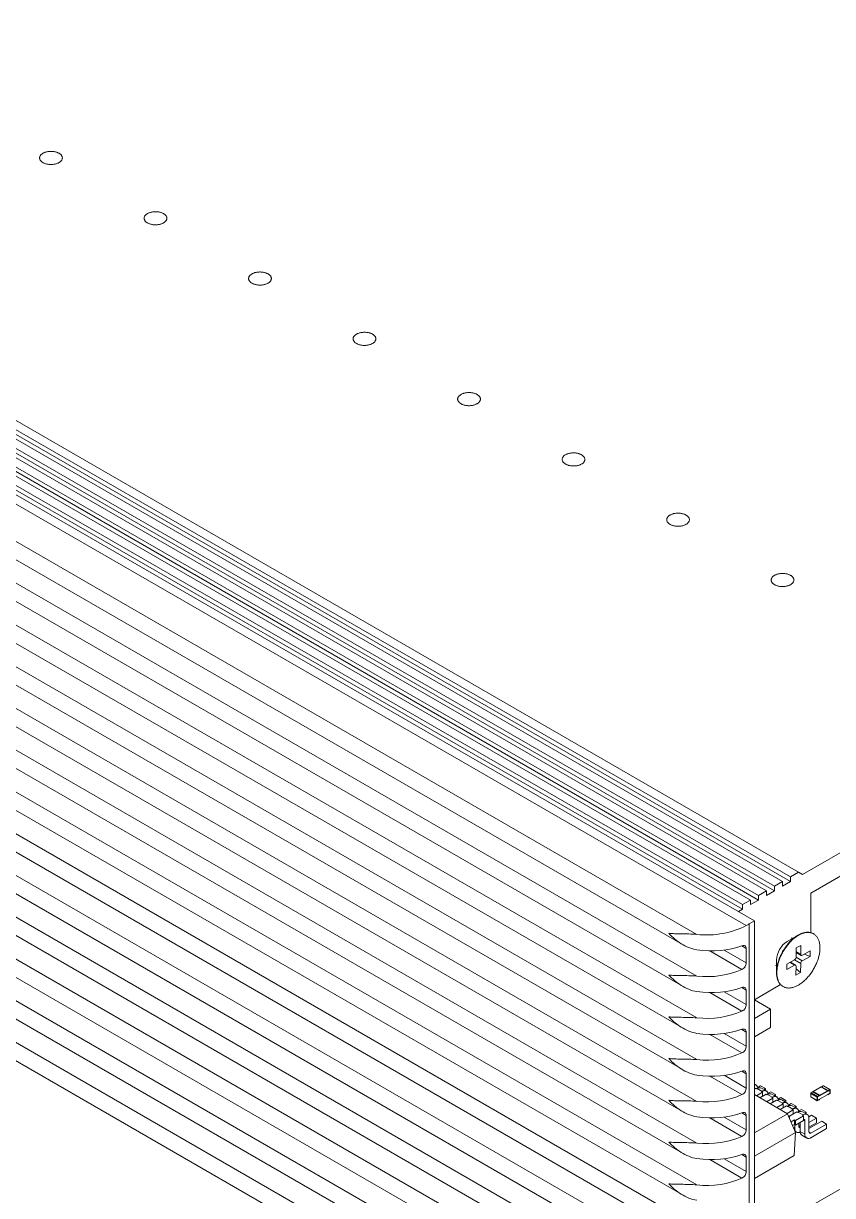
# Model space of a CAD drawing. Header units: millimetres. Extents: x 15 to 405, y 6 to 293.
# Drawn here: x 81.16 to 104.89, y 58.75 to 93.14 of the extents above; entities that cross this region are included whole.
import ezdxf

# ---------------------------------------------------------------- set-up
doc = ezdxf.new("R2010")
doc.units = ezdxf.units.MM

msp = doc.modelspace()

# ---------------------------------------------------------------- linework, layer by layer
at = {"color": 7, "linetype": 'Continuous', "lineweight": 18}
for p, q in [((103.42, 67.969), (60.287, 92.869)), ((103.656, 68.105), (60.523, 93.005)), ((103.656, 67.969), (60.523, 92.869)), ((103.892, 68.241), (60.758, 93.141)), ((102.949, 67.697), (59.815, 92.597)), ((103.185, 67.833), (60.051, 92.733)), ((103.185, 67.697), (60.051, 92.597)), ((102.357, 66.678), (58.05, 92.255)), ((102.595, 66.812), (58.283, 92.393)), ((102.242, 67.289), (59.108, 92.189)), ((102.478, 67.425), (59.344, 92.325)), ((102.713, 67.561), (59.58, 92.461)), ((102.713, 67.425), (59.58, 92.325)), ((102.242, 67.152), (59.108, 92.053)), ((100.907, 66.416), (57.677, 91.373)), ((57.821, 90.753), (100.503, 66.113)), ((100.907, 65.191), (57.677, 90.148)), ((57.821, 89.528), (100.503, 64.888)), ((100.907, 63.966), (57.677, 88.923)), ((57.821, 88.303), (100.503, 63.663)), ((100.907, 62.742), (57.677, 87.698)), ((57.821, 87.078), (100.503, 62.439)), ((100.907, 61.517), (57.677, 86.473)), ((57.821, 85.853), (100.503, 61.214)), ((100.907, 60.292), (57.677, 85.249)), ((57.821, 84.629), (100.503, 59.989)), ((104.01, 68.173), (132.53, 84.637)), ((100.907, 59.067), (57.677, 84.024)), ((104.245, 67.629), (132.294, 83.821)), ((57.821, 83.404), (100.503, 58.764)), ((100.907, 57.842), (57.677, 82.799)), ((57.821, 82.179), (100.503, 57.539)), ((100.907, 56.618), (57.677, 81.574)), ((57.821, 80.954), (100.503, 56.315)), ((100.907, 55.393), (57.677, 80.349)), ((57.821, 79.729), (100.503, 55.09)), ((100.907, 54.168), (57.677, 79.124)), ((57.821, 78.505), (100.503, 53.865)), ((100.907, 52.943), (57.677, 77.9)), ((57.821, 77.28), (100.503, 52.64)), ((100.907, 51.718), (57.677, 76.675)), ((57.821, 76.055), (100.503, 51.415)), ((103.892, 68.241), (103.656, 68.105)), ((103.656, 67.969), (103.656, 68.105)), ((103.892, 68.241), (104.01, 68.173)), ((103.42, 67.969), (103.185, 67.833)), ((103.185, 67.697), (103.185, 67.833)), ((103.42, 67.969), (103.42, 67.833)), ((103.42, 67.833), (103.656, 67.969)), ((102.478, 67.425), (102.242, 67.289)), ((102.478, 67.425), (102.478, 67.289)), ((102.478, 67.289), (102.713, 67.425)), ((102.949, 67.697), (102.713, 67.561)), ((102.713, 67.425), (102.713, 67.561)), ((102.949, 67.697), (102.949, 67.561)), ((102.949, 67.561), (103.185, 67.697)), ((104.245, 67.629), (104.245, 66.47)), ((102.124, 67.084), (102.242, 67.152)), ((102.242, 67.152), (102.242, 67.289)), ((102.595, 66.812), (102.439, 66.722)), ((102.439, 51.48), (102.439, 66.722)), ((102.595, 51.57), (102.595, 66.812)), ((103.875, 66.394), (103.556, 66.21)), ((104.332, 66.433), (104.322, 66.439)), ((102.357, 66.003), (102.225, 66.079)), ((103.708, 66.298), (103.686, 66.319)), ((103.821, 66.018), (103.958, 66.095)), ((103.958, 66.095), (103.955, 65.832)), ((102.231, 65.39), (101.29, 65.933)), ((101.71, 65.957), (102.357, 65.583)), ((102.357, 65.583), (102.357, 66.003)), ((103.818, 65.75), (104, 65.645)), ((103.819, 65.755), (103.821, 66.018)), ((103.82, 65.91), (103.955, 65.832)), ((103.82, 65.887), (103.969, 65.8)), ((104.226, 65.772), (104, 65.645)), ((104.002, 65.803), (104.228, 65.931)), ((104.064, 65.838), (104.226, 65.772)), ((104.228, 65.931), (104.226, 65.772)), ((103.214, 65.502), (103.244, 65.493)), ((103.244, 65.669), (103.244, 65.3)), ((103.543, 65.387), (103.545, 65.546)), ((103.769, 65.515), (103.543, 65.387)), ((103.545, 65.546), (103.771, 65.673)), ((103.769, 65.515), (103.631, 65.594)), ((103.802, 65.517), (103.65, 65.605)), ((103.952, 65.563), (103.766, 65.671)), ((103.813, 65.223), (103.816, 65.486)), ((103.815, 65.406), (103.95, 65.3)), ((103.952, 65.563), (103.95, 65.3)), ((103.95, 65.3), (103.813, 65.223)), ((102.231, 64.165), (101.29, 64.708)), ((101.71, 64.732), (102.357, 64.358)), ((102.357, 64.778), (102.225, 64.854)), ((102.357, 64.358), (102.357, 64.778)), ((103.363, 64.942), (102.595, 64.499)), ((103.429, 64.891), (103.439, 64.885)), ((103.067, 64.226), (102.595, 64.499)), ((102.595, 63.954), (103.067, 64.226)), ((103.067, 64.226), (103.067, 63.682)), ((102.357, 63.553), (102.225, 63.63)), ((103.067, 63.682), (102.595, 63.41)), ((102.231, 62.94), (101.29, 63.484)), ((101.71, 63.507), (102.357, 63.134)), ((102.357, 63.134), (102.357, 63.553)), ((102.231, 61.715), (101.29, 62.259)), ((101.71, 62.282), (102.357, 61.909)), ((102.357, 62.329), (102.225, 62.405)), ((102.357, 61.909), (102.357, 62.329)), ((102.646, 61.996), (102.595, 62.025)), ((102.639, 61.902), (102.595, 61.877)), ((102.667, 61.886), (102.639, 61.902)), ((102.776, 61.973), (102.693, 61.925)), ((102.917, 61.891), (102.776, 61.973)), ((102.945, 61.823), (102.804, 61.905)), ((104.319, 61.805), (104.555, 61.941)), ((104.744, 61.832), (104.555, 61.941)), ((104.566, 61.947), (104.615, 61.976)), ((104.754, 61.839), (104.566, 61.947)), ((104.804, 61.867), (104.615, 61.976)), ((104.811, 61.868), (104.623, 61.977)), ((103.568, 61.154), (102.595, 61.715)), ((102.837, 61.788), (102.653, 61.682)), ((102.679, 61.892), (102.667, 61.886)), ((102.82, 61.811), (102.679, 61.892)), ((102.938, 61.729), (102.754, 61.623)), ((102.82, 61.811), (102.809, 61.804)), ((102.837, 61.788), (102.809, 61.804)), ((102.837, 61.671), (102.837, 61.788)), ((102.917, 61.891), (102.872, 61.865)), ((102.917, 61.84), (102.917, 61.891)), ((102.966, 61.713), (102.938, 61.729)), ((103.136, 61.615), (102.952, 61.509)), ((102.978, 61.72), (102.966, 61.713)), ((103.12, 61.638), (102.978, 61.72)), ((103.075, 61.8), (102.993, 61.752)), ((103.238, 61.556), (103.054, 61.45)), ((103.216, 61.718), (103.075, 61.8)), ((103.245, 61.65), (103.103, 61.732)), ((103.12, 61.638), (103.108, 61.631)), ((103.136, 61.615), (103.108, 61.631)), ((103.136, 61.498), (103.136, 61.615)), ((103.216, 61.718), (103.172, 61.692)), ((103.216, 61.667), (103.216, 61.718)), ((103.266, 61.54), (103.238, 61.556)), ((103.374, 61.627), (103.292, 61.579)), ((103.516, 61.545), (103.374, 61.627)), ((103.544, 61.478), (103.403, 61.559)), ((104.437, 61.643), (104.249, 61.752)), ((104.249, 61.654), (104.249, 61.752)), ((104.437, 61.545), (104.249, 61.654)), ((104.252, 61.647), (104.44, 61.538)), ((104.259, 61.771), (104.309, 61.799)), ((104.448, 61.662), (104.259, 61.771)), ((104.497, 61.69), (104.309, 61.799)), ((104.505, 61.691), (104.316, 61.8)), ((104.508, 61.696), (104.319, 61.805)), ((104.319, 61.798), (104.319, 61.805)), ((104.437, 61.545), (104.437, 61.643)), ((104.448, 61.662), (104.497, 61.69)), ((104.448, 61.649), (104.508, 61.684)), ((104.448, 61.551), (104.448, 61.649)), ((104.448, 61.551), (104.508, 61.586)), ((104.448, 61.539), (104.497, 61.568)), ((104.508, 61.696), (104.744, 61.832)), ((104.508, 61.684), (104.744, 61.82)), ((104.508, 61.586), (104.744, 61.722)), ((104.508, 61.684), (104.508, 61.696)), ((104.739, 61.72), (104.747, 61.715)), ((104.744, 61.82), (104.804, 61.855)), ((104.744, 61.82), (104.744, 61.832)), ((104.744, 61.722), (104.804, 61.757)), ((104.754, 61.839), (104.804, 61.867)), ((104.754, 61.716), (104.804, 61.745)), ((104.804, 61.757), (104.804, 61.855)), ((104.814, 61.763), (104.814, 61.861)), ((103.436, 61.442), (103.252, 61.336)), ((103.278, 61.547), (103.266, 61.54)), ((103.419, 61.465), (103.278, 61.547)), ((103.537, 61.384), (103.353, 61.277)), ((103.419, 61.465), (103.407, 61.458)), ((103.436, 61.442), (103.407, 61.458)), ((103.436, 61.325), (103.436, 61.442)), ((103.516, 61.545), (103.471, 61.52)), ((103.516, 61.494), (103.516, 61.545)), ((103.565, 61.367), (103.537, 61.384)), ((103.735, 61.269), (103.551, 61.163)), ((103.577, 61.374), (103.565, 61.367)), ((103.718, 61.292), (103.577, 61.374)), ((103.674, 61.454), (103.591, 61.407)), ((103.836, 61.211), (103.601, 61.075)), ((103.815, 61.373), (103.674, 61.454)), ((103.843, 61.305), (103.702, 61.386)), ((103.718, 61.292), (103.707, 61.286)), ((103.735, 61.269), (103.707, 61.286)), ((103.735, 61.152), (103.735, 61.269)), ((103.815, 61.373), (103.77, 61.347)), ((103.815, 61.321), (103.815, 61.373)), ((103.865, 61.194), (103.836, 61.211)), ((103.973, 61.281), (103.891, 61.234)), ((104.114, 61.2), (103.973, 61.281)), ((104.143, 61.132), (104.001, 61.214)), ((102.231, 60.49), (101.29, 61.034)), ((101.71, 61.057), (102.357, 60.684)), ((102.357, 61.104), (102.225, 61.18)), ((102.357, 60.684), (102.357, 61.104)), ((102.595, 60.592), (103.568, 61.154)), ((103.568, 61.154), (103.803, 60.609)), ((103.602, 61.074), (103.629, 61.058)), ((103.629, 61.058), (103.613, 61.049)), ((103.77, 60.977), (103.669, 60.918)), ((103.77, 60.977), (103.799, 60.96)), ((103.77, 60.977), (103.77, 60.841)), ((104.034, 61.096), (103.799, 60.96)), ((103.799, 60.96), (103.799, 60.824)), ((103.799, 60.824), (104.034, 60.96)), ((103.876, 61.201), (103.865, 61.194)), ((104.018, 61.12), (103.876, 61.201)), ((103.895, 60.796), (103.895, 60.88)), ((103.935, 60.903), (103.935, 60.636)), ((104.018, 61.12), (104.006, 61.113)), ((104.034, 61.096), (104.006, 61.113)), ((104.034, 60.96), (104.034, 61.096)), ((104.077, 60.949), (104.034, 60.974)), ((104.114, 61.2), (104.07, 61.174)), ((104.077, 60.949), (104.077, 60.555)), ((104.114, 61.148), (104.114, 61.2)), ((104.272, 61.109), (104.19, 61.061)), ((104.414, 61.027), (104.194, 60.9)), ((104.194, 60.623), (104.194, 61.018)), ((104.572, 60.936), (104.194, 60.718)), ((104.194, 60.764), (104.414, 60.891)), ((104.414, 61.027), (104.272, 61.109)), ((104.414, 60.891), (104.414, 61.027)), ((104.713, 60.854), (104.572, 60.936)), ((102.595, 59.912), (103.803, 60.609)), ((103.716, 60.81), (103.77, 60.841)), ((103.777, 60.728), (103.744, 60.747)), ((103.803, 60.604), (103.756, 59.929)), ((103.799, 60.824), (103.77, 60.841)), ((103.777, 60.837), (103.777, 60.728)), ((103.792, 60.634), (103.829, 60.613)), ((103.803, 60.604), (103.803, 60.609)), ((103.935, 60.773), (103.895, 60.796)), ((104.077, 60.555), (103.935, 60.636)), ((103.987, 60.522), (104.128, 60.44)), ((104.253, 60.589), (104.194, 60.623)), ((104.713, 60.854), (104.253, 60.589)), ((104.253, 60.453), (104.713, 60.718)), ((104.713, 60.718), (104.713, 60.854)), ((102.357, 59.879), (102.225, 59.955)), ((102.357, 59.459), (102.357, 59.879)), ((102.595, 59.259), (103.756, 59.929)), ((102.231, 59.266), (101.29, 59.809)), ((101.71, 59.833), (102.357, 59.459)), ((106.256, 59.602), (104.311, 58.479))]:
    msp.add_line(p, q, dxfattribs=at)
at = {"color": 7, "linetype": 'Continuous', "lineweight": 18, "flags": 128}
for points in [[(82.207, 89.332), (82.192, 89.34), (82.176, 89.347), (82.159, 89.354), (82.142, 89.361), (82.124, 89.367), (82.105, 89.372), (82.086, 89.376), (82.066, 89.38), (82.046, 89.383), (82.026, 89.385), (82.005, 89.387), (81.984, 89.388), (81.964, 89.388), (81.943, 89.387), (81.922, 89.386), (81.902, 89.384), (81.882, 89.381), (81.862, 89.377), (81.843, 89.373), (81.824, 89.368), (81.806, 89.362), (81.788, 89.356), (81.771, 89.349), (81.755, 89.342), (81.739, 89.334), (81.725, 89.325), (81.712, 89.316), (81.699, 89.306), (81.688, 89.296), (81.677, 89.286), (81.668, 89.275), (81.66, 89.264), (81.653, 89.253), (81.648, 89.241), (81.643, 89.23), (81.64, 89.218), (81.639, 89.206), (81.638, 89.194), (81.639, 89.182), (81.641, 89.17), (81.644, 89.158), (81.649, 89.147), (81.655, 89.135), (81.662, 89.124), (81.67, 89.113), (81.68, 89.102), (81.69, 89.092), (81.702, 89.082), (81.715, 89.073), (81.729, 89.064), (81.743, 89.055), (81.759, 89.047), (81.775, 89.04), (81.792, 89.033), (81.81, 89.027), (81.828, 89.022), (81.847, 89.017), (81.867, 89.013), (81.887, 89.009), (81.907, 89.007), (81.928, 89.005), (81.948, 89.003), (81.969, 89.003), (81.99, 89.003), (82.01, 89.004), (82.031, 89.006), (82.051, 89.009), (82.071, 89.012), (82.091, 89.016), (82.11, 89.02), (82.128, 89.026), (82.146, 89.032), (82.164, 89.038), (82.18, 89.045), (82.196, 89.053), (82.211, 89.062), (82.225, 89.07), (82.238, 89.08), (82.25, 89.089), (82.261, 89.1), (82.27, 89.11), (82.279, 89.121), (82.286, 89.132), (82.293, 89.144), (82.297, 89.155), (82.301, 89.167), (82.304, 89.179), (82.305, 89.191), (82.305, 89.203), (82.303, 89.215), (82.3, 89.227), (82.296, 89.238), (82.291, 89.25), (82.285, 89.261), (82.277, 89.273), (82.268, 89.283), (82.258, 89.294), (82.247, 89.304), (82.235, 89.314), (82.221, 89.323), (82.207, 89.332)], [(85.271, 87.563), (85.256, 87.571), (85.24, 87.578), (85.223, 87.586), (85.206, 87.592), (85.188, 87.598), (85.169, 87.603), (85.15, 87.607), (85.13, 87.611), (85.11, 87.614), (85.09, 87.616), (85.069, 87.618), (85.049, 87.619), (85.028, 87.619), (85.007, 87.618), (84.987, 87.617), (84.966, 87.615), (84.946, 87.612), (84.926, 87.608), (84.907, 87.604), (84.888, 87.599), (84.87, 87.593), (84.852, 87.587), (84.835, 87.58), (84.819, 87.573), (84.804, 87.565), (84.789, 87.556), (84.776, 87.547), (84.763, 87.537), (84.752, 87.527), (84.741, 87.517), (84.732, 87.506), (84.724, 87.495), (84.717, 87.484), (84.712, 87.473), (84.708, 87.461), (84.705, 87.449), (84.703, 87.437), (84.702, 87.425), (84.703, 87.413), (84.705, 87.401), (84.709, 87.389), (84.713, 87.378), (84.719, 87.366), (84.726, 87.355), (84.734, 87.344), (84.744, 87.333), (84.755, 87.323), (84.766, 87.313), (84.779, 87.304), (84.793, 87.295), (84.807, 87.286), (84.823, 87.278), (84.839, 87.271), (84.856, 87.264), (84.874, 87.258), (84.893, 87.253), (84.912, 87.248), (84.931, 87.244), (84.951, 87.24), (84.971, 87.238), (84.992, 87.236), (85.012, 87.235), (85.033, 87.234), (85.054, 87.234), (85.074, 87.235), (85.095, 87.237), (85.115, 87.24), (85.135, 87.243), (85.155, 87.247), (85.174, 87.251), (85.192, 87.257), (85.21, 87.263), (85.228, 87.269), (85.244, 87.277), (85.26, 87.284), (85.275, 87.293), (85.289, 87.301), (85.302, 87.311), (85.314, 87.321), (85.325, 87.331), (85.334, 87.341), (85.343, 87.352), (85.35, 87.363), (85.357, 87.375), (85.362, 87.386), (85.365, 87.398), (85.368, 87.41), (85.369, 87.422), (85.369, 87.434), (85.367, 87.446), (85.364, 87.458), (85.36, 87.47), (85.355, 87.481), (85.349, 87.493), (85.341, 87.504), (85.332, 87.514), (85.322, 87.525), (85.311, 87.535), (85.299, 87.545), (85.285, 87.554), (85.271, 87.563)], [(88.335, 85.794), (88.32, 85.802), (88.304, 85.81), (88.288, 85.817), (88.27, 85.823), (88.252, 85.829), (88.233, 85.834), (88.214, 85.838), (88.194, 85.842), (88.174, 85.845), (88.154, 85.848), (88.133, 85.849), (88.113, 85.85), (88.092, 85.85), (88.071, 85.849), (88.051, 85.848), (88.03, 85.846), (88.01, 85.843), (87.99, 85.839), (87.971, 85.835), (87.952, 85.83), (87.934, 85.825), (87.916, 85.818), (87.899, 85.811), (87.883, 85.804), (87.868, 85.796), (87.853, 85.787), (87.84, 85.778), (87.827, 85.769), (87.816, 85.759), (87.806, 85.748), (87.796, 85.738), (87.788, 85.726), (87.782, 85.715), (87.776, 85.704), (87.772, 85.692), (87.769, 85.68), (87.767, 85.668), (87.766, 85.656), (87.767, 85.644), (87.769, 85.632), (87.773, 85.621), (87.777, 85.609), (87.783, 85.597), (87.79, 85.586), (87.799, 85.575), (87.808, 85.565), (87.819, 85.554), (87.83, 85.544), (87.843, 85.535), (87.857, 85.526), (87.871, 85.517), (87.887, 85.51), (87.903, 85.502), (87.92, 85.495), (87.938, 85.489), (87.957, 85.484), (87.976, 85.479), (87.995, 85.475), (88.015, 85.472), (88.035, 85.469), (88.056, 85.467), (88.076, 85.466), (88.097, 85.465), (88.118, 85.466), (88.139, 85.467), (88.159, 85.468), (88.179, 85.471), (88.199, 85.474), (88.219, 85.478), (88.238, 85.483), (88.257, 85.488), (88.275, 85.494), (88.292, 85.5), (88.308, 85.508), (88.324, 85.515), (88.339, 85.524), (88.353, 85.533), (88.366, 85.542), (88.378, 85.552), (88.389, 85.562), (88.399, 85.572), (88.407, 85.583), (88.415, 85.595), (88.421, 85.606), (88.426, 85.618), (88.429, 85.629), (88.432, 85.641), (88.433, 85.653), (88.433, 85.665), (88.431, 85.677), (88.429, 85.689), (88.425, 85.701), (88.419, 85.712), (88.413, 85.724), (88.405, 85.735), (88.396, 85.746), (88.386, 85.756), (88.375, 85.766), (88.363, 85.776), (88.35, 85.785), (88.335, 85.794)], [(91.4, 84.025), (91.384, 84.033), (91.368, 84.041), (91.352, 84.048), (91.334, 84.054), (91.316, 84.06), (91.297, 84.065), (91.278, 84.07), (91.258, 84.073), (91.238, 84.076), (91.218, 84.079), (91.197, 84.08), (91.177, 84.081), (91.156, 84.081), (91.135, 84.081), (91.115, 84.079), (91.094, 84.077), (91.074, 84.074), (91.054, 84.071), (91.035, 84.066), (91.016, 84.061), (90.998, 84.056), (90.98, 84.049), (90.963, 84.043), (90.947, 84.035), (90.932, 84.027), (90.917, 84.018), (90.904, 84.009), (90.891, 84), (90.88, 83.99), (90.87, 83.979), (90.861, 83.969), (90.853, 83.958), (90.846, 83.946), (90.84, 83.935), (90.836, 83.923), (90.833, 83.911), (90.831, 83.899), (90.831, 83.887), (90.831, 83.875), (90.833, 83.863), (90.837, 83.852), (90.841, 83.84), (90.847, 83.828), (90.854, 83.817), (90.863, 83.806), (90.872, 83.796), (90.883, 83.785), (90.894, 83.775), (90.907, 83.766), (90.921, 83.757), (90.936, 83.749), (90.951, 83.741), (90.967, 83.733), (90.985, 83.727), (91.002, 83.72), (91.021, 83.715), (91.04, 83.71), (91.059, 83.706), (91.079, 83.703), (91.099, 83.7), (91.12, 83.698), (91.141, 83.697), (91.161, 83.696), (91.182, 83.697), (91.203, 83.698), (91.223, 83.699), (91.243, 83.702), (91.263, 83.705), (91.283, 83.709), (91.302, 83.714), (91.321, 83.719), (91.339, 83.725), (91.356, 83.732), (91.373, 83.739), (91.388, 83.747), (91.403, 83.755), (91.417, 83.764), (91.43, 83.773), (91.442, 83.783), (91.453, 83.793), (91.463, 83.804), (91.471, 83.814), (91.479, 83.826), (91.485, 83.837), (91.49, 83.849), (91.494, 83.86), (91.496, 83.872), (91.497, 83.884), (91.497, 83.896), (91.495, 83.908), (91.493, 83.92), (91.489, 83.932), (91.483, 83.943), (91.477, 83.955), (91.469, 83.966), (91.46, 83.977), (91.45, 83.987), (91.439, 83.997), (91.427, 84.007), (91.414, 84.016), (91.4, 84.025)], [(94.464, 82.256), (94.449, 82.264), (94.433, 82.272), (94.416, 82.279), (94.398, 82.285), (94.38, 82.291), (94.361, 82.296), (94.342, 82.301), (94.323, 82.304), (94.303, 82.307), (94.282, 82.31), (94.262, 82.311), (94.241, 82.312), (94.22, 82.312), (94.199, 82.312), (94.179, 82.31), (94.159, 82.308), (94.138, 82.305), (94.119, 82.302), (94.099, 82.297), (94.08, 82.292), (94.062, 82.287), (94.044, 82.281), (94.027, 82.274), (94.011, 82.266), (93.996, 82.258), (93.982, 82.249), (93.968, 82.24), (93.956, 82.231), (93.944, 82.221), (93.934, 82.21), (93.925, 82.2), (93.917, 82.189), (93.91, 82.177), (93.904, 82.166), (93.9, 82.154), (93.897, 82.142), (93.895, 82.13), (93.895, 82.118), (93.895, 82.106), (93.898, 82.095), (93.901, 82.083), (93.906, 82.071), (93.911, 82.06), (93.919, 82.048), (93.927, 82.037), (93.936, 82.027), (93.947, 82.016), (93.959, 82.007), (93.971, 81.997), (93.985, 81.988), (94, 81.98), (94.015, 81.972), (94.032, 81.964), (94.049, 81.958), (94.067, 81.952), (94.085, 81.946), (94.104, 81.941), (94.123, 81.937), (94.143, 81.934), (94.164, 81.931), (94.184, 81.929), (94.205, 81.928), (94.225, 81.927), (94.246, 81.928), (94.267, 81.929), (94.287, 81.931), (94.308, 81.933), (94.328, 81.936), (94.347, 81.94), (94.366, 81.945), (94.385, 81.95), (94.403, 81.956), (94.42, 81.963), (94.437, 81.97), (94.452, 81.978), (94.467, 81.986), (94.481, 81.995), (94.494, 82.004), (94.506, 82.014), (94.517, 82.024), (94.527, 82.035), (94.535, 82.046), (94.543, 82.057), (94.549, 82.068), (94.554, 82.08), (94.558, 82.092), (94.56, 82.103), (94.561, 82.115), (94.561, 82.127), (94.56, 82.139), (94.557, 82.151), (94.553, 82.163), (94.548, 82.175), (94.541, 82.186), (94.533, 82.197), (94.525, 82.208), (94.514, 82.218), (94.503, 82.228), (94.491, 82.238), (94.478, 82.247), (94.464, 82.256)], [(97.528, 80.487), (97.513, 80.495), (97.497, 80.503), (97.48, 80.51), (97.462, 80.516), (97.444, 80.522), (97.426, 80.527), (97.406, 80.532), (97.387, 80.536), (97.367, 80.539), (97.346, 80.541), (97.326, 80.542), (97.305, 80.543), (97.284, 80.543), (97.264, 80.543), (97.243, 80.541), (97.223, 80.539), (97.202, 80.536), (97.183, 80.533), (97.163, 80.529), (97.144, 80.524), (97.126, 80.518), (97.109, 80.512), (97.092, 80.505), (97.075, 80.497), (97.06, 80.489), (97.046, 80.481), (97.032, 80.472), (97.02, 80.462), (97.008, 80.452), (96.998, 80.442), (96.989, 80.431), (96.981, 80.42), (96.974, 80.409), (96.968, 80.397), (96.964, 80.385), (96.961, 80.373), (96.959, 80.362), (96.959, 80.35), (96.96, 80.338), (96.962, 80.326), (96.965, 80.314), (96.97, 80.302), (96.976, 80.291), (96.983, 80.279), (96.991, 80.269), (97, 80.258), (97.011, 80.248), (97.023, 80.238), (97.035, 80.228), (97.049, 80.219), (97.064, 80.211), (97.079, 80.203), (97.096, 80.196), (97.113, 80.189), (97.131, 80.183), (97.149, 80.177), (97.168, 80.172), (97.188, 80.168), (97.208, 80.165), (97.228, 80.162), (97.248, 80.16), (97.269, 80.159), (97.29, 80.159), (97.31, 80.159), (97.331, 80.16), (97.351, 80.162), (97.372, 80.164), (97.392, 80.167), (97.411, 80.171), (97.43, 80.176), (97.449, 80.181), (97.467, 80.187), (97.484, 80.194), (97.501, 80.201), (97.517, 80.209), (97.531, 80.217), (97.545, 80.226), (97.558, 80.235), (97.57, 80.245), (97.581, 80.255), (97.591, 80.266), (97.6, 80.277), (97.607, 80.288), (97.613, 80.299), (97.618, 80.311), (97.622, 80.323), (97.624, 80.335), (97.625, 80.347), (97.625, 80.359), (97.624, 80.37), (97.621, 80.382), (97.617, 80.394), (97.612, 80.406), (97.605, 80.417), (97.598, 80.428), (97.589, 80.439), (97.579, 80.449), (97.567, 80.459), (97.555, 80.469), (97.542, 80.478), (97.528, 80.487)], [(100.592, 78.718), (100.577, 78.726), (100.561, 78.734), (100.544, 78.741), (100.527, 78.748), (100.508, 78.753), (100.49, 78.758), (100.471, 78.763), (100.451, 78.767), (100.431, 78.77), (100.41, 78.772), (100.39, 78.774), (100.369, 78.774), (100.348, 78.775), (100.328, 78.774), (100.307, 78.772), (100.287, 78.77), (100.267, 78.767), (100.247, 78.764), (100.227, 78.76), (100.209, 78.755), (100.19, 78.749), (100.173, 78.743), (100.156, 78.736), (100.14, 78.728), (100.124, 78.72), (100.11, 78.712), (100.096, 78.703), (100.084, 78.693), (100.072, 78.683), (100.062, 78.673), (100.053, 78.662), (100.045, 78.651), (100.038, 78.64), (100.033, 78.628), (100.028, 78.616), (100.025, 78.605), (100.023, 78.593), (100.023, 78.581), (100.024, 78.569), (100.026, 78.557), (100.029, 78.545), (100.034, 78.533), (100.04, 78.522), (100.047, 78.511), (100.055, 78.5), (100.065, 78.489), (100.075, 78.479), (100.087, 78.469), (100.1, 78.459), (100.113, 78.45), (100.128, 78.442), (100.144, 78.434), (100.16, 78.427), (100.177, 78.42), (100.195, 78.414), (100.213, 78.408), (100.232, 78.404), (100.252, 78.399), (100.272, 78.396), (100.292, 78.393), (100.312, 78.391), (100.333, 78.39), (100.354, 78.39), (100.374, 78.39), (100.395, 78.391), (100.416, 78.393), (100.436, 78.395), (100.456, 78.399), (100.475, 78.402), (100.494, 78.407), (100.513, 78.412), (100.531, 78.418), (100.548, 78.425), (100.565, 78.432), (100.581, 78.44), (100.596, 78.448), (100.61, 78.457), (100.623, 78.466), (100.634, 78.476), (100.645, 78.486), (100.655, 78.497), (100.664, 78.508), (100.671, 78.519), (100.677, 78.53), (100.682, 78.542), (100.686, 78.554), (100.688, 78.566), (100.689, 78.578), (100.689, 78.59), (100.688, 78.602), (100.685, 78.613), (100.681, 78.625), (100.676, 78.637), (100.669, 78.648), (100.662, 78.659), (100.653, 78.67), (100.643, 78.681), (100.632, 78.691), (100.619, 78.7), (100.606, 78.709), (100.592, 78.718)], [(103.656, 76.949), (103.641, 76.958), (103.625, 76.965), (103.608, 76.972), (103.591, 76.979), (103.573, 76.984), (103.554, 76.99), (103.535, 76.994), (103.515, 76.998), (103.495, 77.001), (103.475, 77.003), (103.454, 77.005), (103.433, 77.006), (103.413, 77.006), (103.392, 77.005), (103.371, 77.004), (103.351, 77.001), (103.331, 76.999), (103.311, 76.995), (103.292, 76.991), (103.273, 76.986), (103.254, 76.98), (103.237, 76.974), (103.22, 76.967), (103.204, 76.959), (103.188, 76.951), (103.174, 76.943), (103.16, 76.934), (103.148, 76.924), (103.137, 76.914), (103.126, 76.904), (103.117, 76.893), (103.109, 76.882), (103.102, 76.871), (103.097, 76.859), (103.092, 76.847), (103.089, 76.836), (103.088, 76.824), (103.087, 76.812), (103.088, 76.8), (103.09, 76.788), (103.093, 76.776), (103.098, 76.764), (103.104, 76.753), (103.111, 76.742), (103.119, 76.731), (103.129, 76.72), (103.139, 76.71), (103.151, 76.7), (103.164, 76.69), (103.177, 76.681), (103.192, 76.673), (103.208, 76.665), (103.224, 76.658), (103.241, 76.651), (103.259, 76.645), (103.277, 76.639), (103.296, 76.635), (103.316, 76.631), (103.336, 76.627), (103.356, 76.624), (103.376, 76.623), (103.397, 76.621), (103.418, 76.621), (103.438, 76.621), (103.459, 76.622), (103.48, 76.624), (103.5, 76.626), (103.52, 76.63), (103.539, 76.634), (103.559, 76.638), (103.577, 76.643), (103.595, 76.649), (103.612, 76.656), (103.629, 76.663), (103.645, 76.671), (103.66, 76.679), (103.674, 76.688), (103.687, 76.698), (103.699, 76.707), (103.709, 76.717), (103.719, 76.728), (103.728, 76.739), (103.735, 76.75), (103.741, 76.762), (103.746, 76.773), (103.75, 76.785), (103.752, 76.797), (103.754, 76.809), (103.753, 76.821), (103.752, 76.833), (103.749, 76.845), (103.745, 76.856), (103.74, 76.868), (103.733, 76.879), (103.726, 76.89), (103.717, 76.901), (103.707, 76.912), (103.696, 76.922), (103.683, 76.931), (103.67, 76.941), (103.656, 76.949)], [(103.429, 64.891), (103.427, 64.892), (103.411, 64.902), (103.395, 64.914), (103.38, 64.926), (103.365, 64.94), (103.352, 64.955), (103.339, 64.97), (103.326, 64.987), (103.315, 65.005), (103.304, 65.023), (103.294, 65.043), (103.285, 65.063), (103.277, 65.084), (103.27, 65.107), (103.264, 65.129), (103.258, 65.153), (103.253, 65.178), (103.25, 65.203), (103.247, 65.228), (103.245, 65.255), (103.244, 65.282), (103.244, 65.309), (103.244, 65.337), (103.246, 65.366), (103.249, 65.395), (103.252, 65.424), (103.256, 65.454), (103.262, 65.484), (103.268, 65.514), (103.275, 65.544), (103.283, 65.575), (103.291, 65.606), (103.301, 65.636), (103.311, 65.667), (103.322, 65.698), (103.334, 65.729), (103.347, 65.76), (103.36, 65.79), (103.375, 65.821), (103.39, 65.851), (103.405, 65.881), (103.421, 65.91), (103.438, 65.94), (103.456, 65.968), (103.474, 65.997), (103.493, 66.025), (103.512, 66.052), (103.532, 66.079), (103.552, 66.105), (103.573, 66.131), (103.594, 66.156), (103.616, 66.18), (103.638, 66.204), (103.66, 66.227), (103.683, 66.249), (103.706, 66.27), (103.729, 66.29), (103.752, 66.309), (103.776, 66.328), (103.8, 66.345), (103.823, 66.362), (103.847, 66.377), (103.871, 66.392), (103.895, 66.405), (103.919, 66.418), (103.943, 66.429), (103.966, 66.439), (103.99, 66.448), (104.013, 66.456), (104.037, 66.463), (104.06, 66.469), (104.082, 66.474), (104.105, 66.477), (104.127, 66.479), (104.149, 66.48), (104.17, 66.48), (104.191, 66.479), (104.211, 66.477), (104.231, 66.473), (104.251, 66.468), (104.27, 66.462), (104.288, 66.455), (104.306, 66.447), (104.322, 66.439)], [(103.254, 65.303), (103.254, 65.276), (103.255, 65.249), (103.257, 65.222), (103.26, 65.197), (103.264, 65.172), (103.268, 65.147), (103.274, 65.124), (103.28, 65.101), (103.288, 65.079), (103.296, 65.057), (103.305, 65.037), (103.315, 65.017), (103.325, 64.999), (103.337, 64.981), (103.349, 64.964), (103.362, 64.949), (103.376, 64.934), (103.39, 64.92), (103.405, 64.908), (103.421, 64.896), (103.438, 64.886), (103.455, 64.877), (103.473, 64.869), (103.491, 64.862), (103.51, 64.856), (103.529, 64.851), (103.549, 64.847), (103.57, 64.845), (103.591, 64.844), (103.612, 64.844), (103.634, 64.845), (103.656, 64.847), (103.678, 64.85), (103.701, 64.855), (103.724, 64.861), (103.747, 64.867), (103.771, 64.875), (103.794, 64.885), (103.818, 64.895), (103.842, 64.906), (103.866, 64.918), (103.89, 64.932), (103.914, 64.946), (103.938, 64.962), (103.961, 64.979), (103.985, 64.996), (104.009, 65.014), (104.032, 65.034), (104.055, 65.054), (104.078, 65.075), (104.101, 65.097), (104.123, 65.12), (104.145, 65.144), (104.166, 65.168), (104.188, 65.193), (104.208, 65.218), (104.229, 65.245), (104.249, 65.272), (104.268, 65.299), (104.287, 65.327), (104.305, 65.355), (104.322, 65.384), (104.339, 65.414), (104.356, 65.443), (104.371, 65.473), (104.386, 65.503), (104.4, 65.534), (104.414, 65.564), (104.427, 65.595), (104.439, 65.626), (104.45, 65.657), (104.46, 65.687), (104.47, 65.718), (104.478, 65.749), (104.486, 65.78), (104.493, 65.81), (104.499, 65.84), (104.504, 65.87), (104.509, 65.9), (104.512, 65.929), (104.515, 65.958), (104.516, 65.987), (104.517, 66.015), (104.517, 66.042), (104.516, 66.069), (104.514, 66.096), (104.511, 66.121), (104.507, 66.146), (104.503, 66.171), (104.497, 66.194), (104.491, 66.217), (104.483, 66.239), (104.475, 66.261), (104.466, 66.281), (104.457, 66.301), (104.446, 66.319), (104.434, 66.337), (104.422, 66.353), (104.409, 66.369), (104.396, 66.384), (104.381, 66.397), (104.366, 66.41), (104.35, 66.421), (104.333, 66.432), (104.316, 66.441), (104.299, 66.449), (104.28, 66.456), (104.261, 66.462), (104.242, 66.467), (104.222, 66.471), (104.201, 66.473), (104.18, 66.474), (104.159, 66.474), (104.137, 66.473), (104.115, 66.471), (104.093, 66.468), (104.07, 66.463), (104.047, 66.457), (104.024, 66.45), (104, 66.442), (103.977, 66.433), (103.953, 66.423), (103.929, 66.412), (103.905, 66.399), (103.881, 66.386), (103.857, 66.371), (103.834, 66.356), (103.81, 66.339), (103.786, 66.322), (103.763, 66.303), (103.739, 66.284), (103.716, 66.264), (103.693, 66.243), (103.671, 66.221), (103.648, 66.198), (103.626, 66.174), (103.605, 66.15), (103.583, 66.125), (103.563, 66.099), (103.542, 66.073), (103.523, 66.046), (103.503, 66.019), (103.484, 65.991), (103.466, 65.963), (103.449, 65.934), (103.432, 65.904), (103.415, 65.875), (103.4, 65.845), (103.385, 65.815), (103.371, 65.784), (103.357, 65.754), (103.344, 65.723), (103.333, 65.692), (103.321, 65.661), (103.311, 65.63), (103.301, 65.6), (103.293, 65.569), (103.285, 65.538), (103.278, 65.508), (103.272, 65.478), (103.267, 65.448), (103.262, 65.418), (103.259, 65.389), (103.256, 65.36), (103.255, 65.331), (103.254, 65.303)], [(102.996, 61.729), (102.995, 61.738), (102.993, 61.752), (102.989, 61.764), (102.985, 61.776), (102.98, 61.787), (102.973, 61.797), (102.966, 61.806), (102.959, 61.814), (102.95, 61.82), (102.941, 61.826), (102.931, 61.83), (102.92, 61.833), (102.909, 61.834), (102.897, 61.835), (102.885, 61.834), (102.872, 61.832), (102.86, 61.828), (102.847, 61.824), (102.834, 61.818), (102.82, 61.811)], [(103.296, 61.556), (103.294, 61.565), (103.292, 61.579), (103.289, 61.592), (103.284, 61.603), (103.279, 61.614), (103.273, 61.624), (103.266, 61.633), (103.258, 61.641), (103.249, 61.648), (103.24, 61.653), (103.23, 61.657), (103.219, 61.66), (103.208, 61.662), (103.196, 61.662), (103.184, 61.661), (103.172, 61.659), (103.159, 61.656), (103.146, 61.651), (103.133, 61.645), (103.12, 61.638)], [(103.595, 61.383), (103.594, 61.392), (103.591, 61.406), (103.588, 61.419), (103.584, 61.431), (103.578, 61.442), (103.572, 61.452), (103.565, 61.46), (103.557, 61.468), (103.549, 61.475), (103.539, 61.48), (103.529, 61.484), (103.519, 61.487), (103.507, 61.489), (103.496, 61.489), (103.484, 61.488), (103.471, 61.486), (103.458, 61.483), (103.445, 61.478), (103.432, 61.472), (103.419, 61.465)], [(103.894, 61.211), (103.893, 61.22), (103.891, 61.233), (103.887, 61.246), (103.883, 61.258), (103.878, 61.269), (103.871, 61.279), (103.864, 61.288), (103.857, 61.295), (103.848, 61.302), (103.839, 61.307), (103.829, 61.311), (103.818, 61.314), (103.807, 61.316), (103.795, 61.316), (103.783, 61.316), (103.77, 61.313), (103.758, 61.31), (103.745, 61.305), (103.732, 61.299), (103.718, 61.292)], [(104.034, 60.99), (104.04, 60.991), (104.047, 60.991), (104.054, 60.99), (104.059, 60.988), (104.064, 60.984), (104.069, 60.979), (104.072, 60.973), (104.075, 60.966), (104.076, 60.958), (104.077, 60.949)], [(103.777, 60.728), (103.778, 60.713), (103.779, 60.698), (103.782, 60.685), (103.785, 60.672), (103.79, 60.66), (103.795, 60.649), (103.801, 60.639), (103.808, 60.63), (103.816, 60.623), (103.824, 60.616), (103.834, 60.611), (103.844, 60.606), (103.854, 60.604), (103.866, 60.602), (103.877, 60.601), (103.889, 60.602), (103.902, 60.605), (103.915, 60.608), (103.928, 60.613), (103.936, 60.616)], [(103.935, 60.754), (103.932, 60.754), (103.925, 60.754), (103.918, 60.755), (103.912, 60.757), (103.907, 60.761), (103.903, 60.766), (103.9, 60.772), (103.897, 60.779), (103.896, 60.787), (103.895, 60.796)]]:
    msp.add_lwpolyline(points, dxfattribs=at)
at = {"color": 7, "linetype": 'Continuous', "lineweight": 18}
for centre, radius, start, end in [((101.614, 68.152), 1.651, 296.7402, 299.9706), ((103.919, 65.64), 0.676, 122.5022, 177.5032), ((103.717, 65.76), 0.102, 302.095, 357.0932), ((103.984, 65.827), 0.0292, 169.9977, 307.557), ((103.787, 65.491), 0.0292, 349.9977, 127.557), ((104.054, 65.558), 0.102, 122.095, 177.0932), ((102.596, 61.907), 0.101, 357.0252, 90.5443), ((102.752, 61.789), 0.127, 66.0318, 125.2787), ((104.577, 61.929), 0.0216, 121.9547, 151.1444), ((104.62, 61.97), 0.00754, 65.686, 125.6182), ((102.846, 61.646), 0.0369, 75.2459, 104.7926), ((103.052, 61.616), 0.127, 66.0318, 125.2787), ((103.351, 61.443), 0.127, 66.0318, 125.2787), ((104.272, 61.751), 0.0231, 122.6055, 177.3945), ((104.256, 61.653), 0.00755, 174.3796, 234.302), ((104.313, 61.793), 0.00754, 65.686, 125.6182), ((104.46, 61.642), 0.0231, 122.6055, 177.3945), ((104.502, 61.685), 0.00655, 350.786, 129.2033), ((104.485, 61.587), 0.0231, 302.6055, 357.3945), ((104.767, 61.819), 0.0231, 122.6055, 177.3945), ((104.75, 61.721), 0.00655, 170.786, 309.2033), ((104.808, 61.862), 0.00655, 350.786, 129.2033), ((104.791, 61.764), 0.0231, 302.6055, 357.3945), ((103.146, 61.473), 0.0369, 75.2459, 104.7926), ((103.445, 61.3), 0.0369, 75.2459, 104.7926), ((103.65, 61.27), 0.127, 66.0318, 125.2787), ((103.95, 61.098), 0.127, 66.0318, 125.2787), ((104.444, 61.544), 0.00655, 170.786, 309.2033), ((103.744, 61.127), 0.0369, 75.2459, 104.7926), ((104.087, 61.035), 0.109, 350.9946, 128.9947), ((104.057, 60.623), 0.123, 173.6038, 235.084), ((104.185, 60.538), 0.109, 170.9946, 308.9947), ((104.23, 60.617), 0.0364, 170.786, 309.2033)]:
    msp.add_arc(centre, radius, start, end, dxfattribs=at)
for centre, major_axis, ratio, start_param, end_param in [((101.26, 67.406), (1.666, 0.066), 0.601897, 4.475084, 5.406696), ((101.26, 66.854), (1.666, -0.06), 0.551575, 4.518876, 5.354171), ((101.26, 66.181), (1.666, 0.066), 0.601897, 4.475084, 5.310379), ((101.26, 65.629), (1.666, -0.06), 0.551575, 4.518876, 5.354171), ((101.26, 64.957), (1.666, 0.066), 0.601897, 4.475084, 5.310379), ((101.26, 64.404), (1.666, -0.06), 0.551575, 4.518876, 5.354171), ((101.26, 63.732), (1.666, 0.066), 0.601897, 4.475084, 5.310379), ((101.26, 63.18), (1.666, -0.06), 0.551575, 4.518876, 5.354171), ((101.26, 62.507), (1.666, 0.066), 0.601897, 4.475084, 5.310379), ((101.26, 61.955), (1.666, -0.06), 0.551575, 4.518876, 5.354171), ((101.26, 61.282), (1.666, 0.066), 0.601897, 4.475084, 5.310379), ((101.26, 60.73), (1.666, -0.06), 0.551575, 4.518876, 5.354171), ((101.26, 60.057), (1.666, 0.066), 0.601897, 4.475084, 5.310379)]:
    msp.add_ellipse(centre, major_axis=major_axis, ratio=ratio, start_param=start_param, end_param=end_param, dxfattribs=at)
for points, knots in [([(100.907, 65.964), (100.825, 65.976), (100.746, 65.999), (100.594, 66.061), (100.521, 66.1), (100.383, 66.187), (100.318, 66.235), (100.195, 66.337), (100.136, 66.393), (100.082, 66.45)], [0, 0, 0, 0, 0.25, 0.25, 0.5, 0.5, 0.75, 0.75, 1, 1, 1, 1]), ([(100.907, 66.416), (100.825, 66.425), (100.746, 66.428), (100.594, 66.432), (100.521, 66.433), (100.383, 66.435), (100.318, 66.436), (100.195, 66.44), (100.136, 66.444), (100.082, 66.45)], [0, 0, 0, 0, 0.25, 0.25, 0.5, 0.5, 0.75, 0.75, 1, 1, 1, 1]), ([(102.231, 66.082), (102.266, 66.094), (102.299, 66.094), (102.344, 66.066), (102.357, 66.038), (102.357, 66.003)], [0, 0, 0, 0, 0.5, 0.5, 1, 1, 1, 1]), ([(102.357, 65.583), (102.357, 65.548), (102.344, 65.507), (102.299, 65.436), (102.266, 65.406), (102.231, 65.39)], [0, 0, 0, 0, 0.5, 0.5, 1, 1, 1, 1]), ([(100.907, 64.739), (100.825, 64.751), (100.746, 64.774), (100.594, 64.837), (100.521, 64.875), (100.383, 64.962), (100.318, 65.01), (100.195, 65.112), (100.136, 65.168), (100.082, 65.225)], [0, 0, 0, 0, 0.25, 0.25, 0.5, 0.5, 0.75, 0.75, 1, 1, 1, 1]), ([(100.907, 65.191), (100.825, 65.2), (100.746, 65.203), (100.594, 65.208), (100.521, 65.208), (100.383, 65.21), (100.318, 65.211), (100.195, 65.216), (100.136, 65.219), (100.082, 65.225)], [0, 0, 0, 0, 0.25, 0.25, 0.5, 0.5, 0.75, 0.75, 1, 1, 1, 1]), ([(102.231, 64.857), (102.266, 64.87), (102.299, 64.869), (102.344, 64.841), (102.357, 64.813), (102.357, 64.778)], [0, 0, 0, 0, 0.5, 0.5, 1, 1, 1, 1]), ([(102.357, 64.358), (102.357, 64.323), (102.344, 64.282), (102.299, 64.211), (102.266, 64.181), (102.231, 64.165)], [0, 0, 0, 0, 0.5, 0.5, 1, 1, 1, 1]), ([(100.907, 63.514), (100.825, 63.526), (100.746, 63.55), (100.594, 63.612), (100.521, 63.651), (100.383, 63.737), (100.318, 63.785), (100.195, 63.888), (100.136, 63.943), (100.082, 64)], [0, 0, 0, 0, 0.25, 0.25, 0.5, 0.5, 0.75, 0.75, 1, 1, 1, 1]), ([(100.907, 63.966), (100.825, 63.975), (100.746, 63.979), (100.594, 63.983), (100.521, 63.983), (100.383, 63.985), (100.318, 63.986), (100.195, 63.991), (100.136, 63.994), (100.082, 64)], [0, 0, 0, 0, 0.25, 0.25, 0.5, 0.5, 0.75, 0.75, 1, 1, 1, 1]), ([(102.231, 63.632), (102.266, 63.645), (102.299, 63.644), (102.344, 63.616), (102.357, 63.589), (102.357, 63.553)], [0, 0, 0, 0, 0.5, 0.5, 1, 1, 1, 1]), ([(102.357, 63.134), (102.357, 63.099), (102.344, 63.058), (102.299, 62.986), (102.266, 62.956), (102.231, 62.94)], [0, 0, 0, 0, 0.5, 0.5, 1, 1, 1, 1]), ([(100.907, 62.289), (100.825, 62.301), (100.746, 62.325), (100.594, 62.387), (100.521, 62.426), (100.383, 62.512), (100.318, 62.56), (100.195, 62.663), (100.136, 62.718), (100.082, 62.775)], [0, 0, 0, 0, 0.25, 0.25, 0.5, 0.5, 0.75, 0.75, 1, 1, 1, 1]), ([(100.907, 62.742), (100.825, 62.75), (100.746, 62.754), (100.594, 62.758), (100.521, 62.759), (100.383, 62.76), (100.318, 62.761), (100.195, 62.766), (100.136, 62.77), (100.082, 62.775)], [0, 0, 0, 0, 0.25, 0.25, 0.5, 0.5, 0.75, 0.75, 1, 1, 1, 1]), ([(102.231, 62.407), (102.266, 62.42), (102.299, 62.42), (102.344, 62.392), (102.357, 62.364), (102.357, 62.329)], [0, 0, 0, 0, 0.5, 0.5, 1, 1, 1, 1]), ([(102.357, 61.909), (102.357, 61.874), (102.344, 61.833), (102.299, 61.761), (102.266, 61.731), (102.231, 61.715)], [0, 0, 0, 0, 0.5, 0.5, 1, 1, 1, 1]), ([(100.907, 61.064), (100.825, 61.076), (100.746, 61.1), (100.594, 61.162), (100.521, 61.201), (100.383, 61.288), (100.318, 61.335), (100.195, 61.438), (100.136, 61.494), (100.082, 61.551)], [0, 0, 0, 0, 0.25, 0.25, 0.5, 0.5, 0.75, 0.75, 1, 1, 1, 1]), ([(100.907, 61.517), (100.825, 61.525), (100.746, 61.529), (100.594, 61.533), (100.521, 61.534), (100.383, 61.535), (100.318, 61.536), (100.195, 61.541), (100.136, 61.545), (100.082, 61.551)], [0, 0, 0, 0, 0.25, 0.25, 0.5, 0.5, 0.75, 0.75, 1, 1, 1, 1]), ([(102.231, 61.182), (102.266, 61.195), (102.299, 61.195), (102.344, 61.167), (102.357, 61.139), (102.357, 61.104)], [0, 0, 0, 0, 0.5, 0.5, 1, 1, 1, 1]), ([(102.357, 60.684), (102.357, 60.649), (102.344, 60.608), (102.299, 60.536), (102.266, 60.506), (102.231, 60.49)], [0, 0, 0, 0, 0.5, 0.5, 1, 1, 1, 1]), ([(100.907, 59.84), (100.825, 59.851), (100.746, 59.875), (100.594, 59.937), (100.521, 59.976), (100.383, 60.063), (100.318, 60.111), (100.195, 60.213), (100.136, 60.269), (100.082, 60.326)], [0, 0, 0, 0, 0.25, 0.25, 0.5, 0.5, 0.75, 0.75, 1, 1, 1, 1]), ([(100.907, 60.292), (100.825, 60.301), (100.746, 60.304), (100.594, 60.308), (100.521, 60.309), (100.383, 60.311), (100.318, 60.312), (100.195, 60.316), (100.136, 60.32), (100.082, 60.326)], [0, 0, 0, 0, 0.25, 0.25, 0.5, 0.5, 0.75, 0.75, 1, 1, 1, 1]), ([(102.231, 59.958), (102.266, 59.97), (102.299, 59.97), (102.344, 59.942), (102.357, 59.914), (102.357, 59.879)], [0, 0, 0, 0, 0.5, 0.5, 1, 1, 1, 1]), ([(102.357, 59.459), (102.357, 59.424), (102.344, 59.383), (102.299, 59.312), (102.266, 59.282), (102.231, 59.266)], [0, 0, 0, 0, 0.5, 0.5, 1, 1, 1, 1]), ([(100.907, 58.615), (100.825, 58.627), (100.746, 58.65), (100.594, 58.712), (100.521, 58.751), (100.383, 58.838), (100.318, 58.886), (100.195, 58.988), (100.136, 59.044), (100.082, 59.101)], [0, 0, 0, 0, 0.25, 0.25, 0.5, 0.5, 0.75, 0.75, 1, 1, 1, 1]), ([(100.907, 59.067), (100.825, 59.076), (100.746, 59.079), (100.594, 59.084), (100.521, 59.084), (100.383, 59.086), (100.318, 59.087), (100.195, 59.092), (100.136, 59.095), (100.082, 59.101)], [0, 0, 0, 0, 0.25, 0.25, 0.5, 0.5, 0.75, 0.75, 1, 1, 1, 1])]:
    msp.add_open_spline(points, degree=3, knots=knots, dxfattribs=at)

doc.saveas('drawing.dxf')
